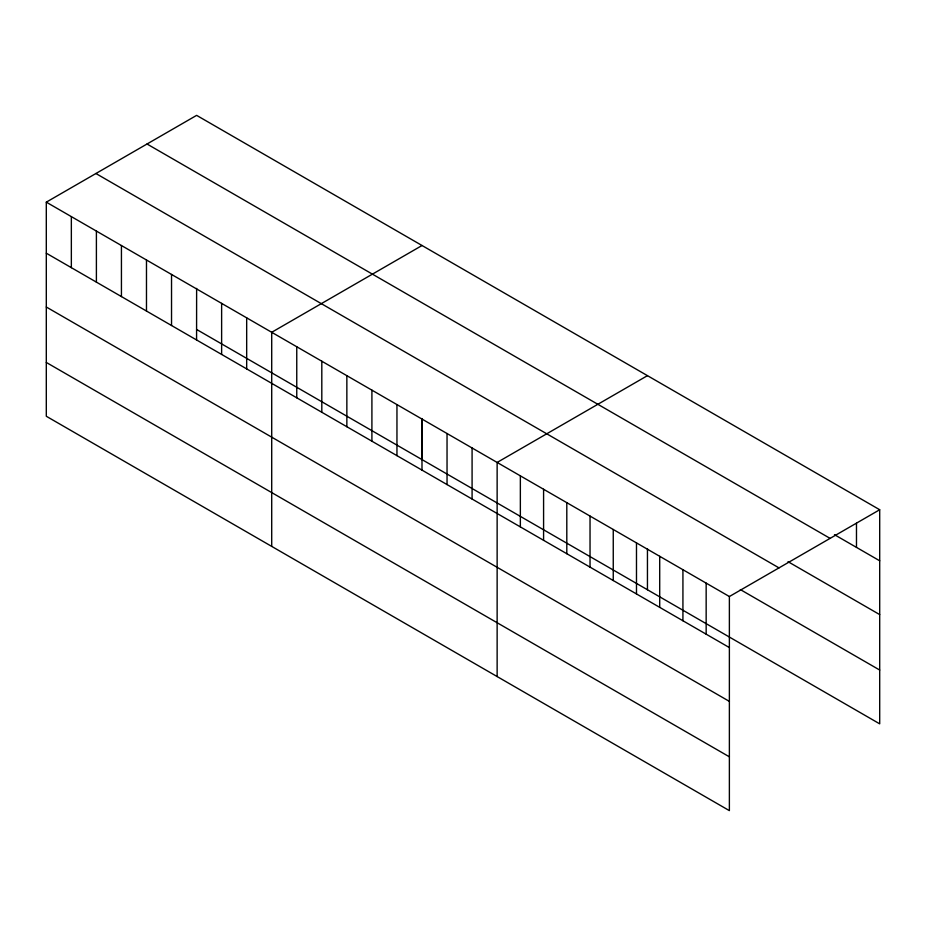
<?xml version="1.0" encoding="UTF-8"?>
<svg xmlns="http://www.w3.org/2000/svg" width="926" height="926" viewBox="0 0 926 926"><rect width="100%" height="100%" fill="white"/><g stroke="black" fill="none" stroke-linecap="round" stroke-linejoin="round"><path stroke-width="1.39" d="M46.3 202.157L729.375 596.529L729.375 810.632L46.3 416.26L46.3 202.157L196.625 115.368L879.7 509.74L879.7 723.843L196.625 329.471M422.036 245.506L271.712 332.295L271.712 546.398M647.448 375.655L497.135 462.444L497.135 676.547M729.375 596.529L879.7 509.74M834.476 534.684L879.7 560.797M147.014 144.005L830.09 538.376M788.026 561.677L879.7 614.598M95.91 173.509L778.986 567.881M740.349 589.584L879.7 670.042M46.3 253.203L729.375 647.575M46.3 307.015L729.375 701.387M46.3 362.448L729.375 756.82M856.481 523.271L856.481 547.382M706.156 583.114L706.156 634.171M682.925 569.71L682.925 620.767M659.706 556.306L659.706 607.352M647.448 548.701L647.448 589.758M636.486 542.891L636.486 593.948M613.255 529.487L613.255 580.533M590.036 516.071L590.036 567.129M566.805 502.668L566.805 553.725M543.585 489.252L543.585 540.309M520.354 475.848L520.354 526.906M472.086 447.976L472.086 499.033M447.038 433.518L447.038 484.576M422.036 418.552L422.036 459.62M421.99 419.061L421.99 470.119M396.953 404.604L396.953 455.65M371.905 390.135L371.905 441.193M346.856 375.678L346.856 426.736M321.808 361.221L321.808 412.267M296.76 346.752L296.76 397.81M246.675 317.838L246.675 368.895M221.627 303.381L221.627 354.426M196.625 288.414L196.578 339.969M171.53 274.455L171.53 325.512M146.482 259.998L146.482 311.055M121.433 245.54L121.433 296.586M96.397 231.072L96.397 282.129M71.348 216.615L71.348 267.672"/></g></svg>
